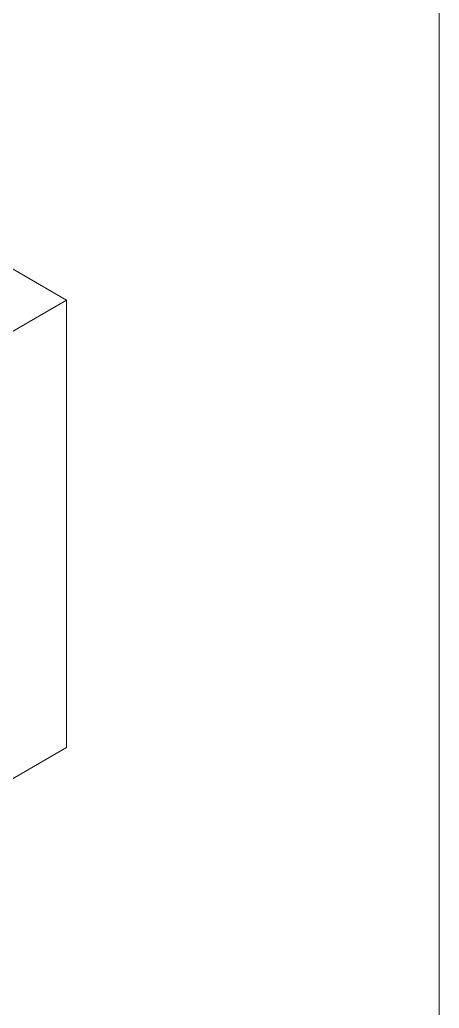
# Model space of a CAD drawing. Header units: inches. Extents: x 0 to 10.3, y -0.2 to 16.8.
# Drawn here: x 9.036 to 10.3, y 2.742 to 5.725 of the extents above; entities that cross this region are included whole.
import ezdxf

# ---------------------------------------------------------------- set-up
doc = ezdxf.new("R2010")
doc.units = ezdxf.units.IN
doc.header["$MEASUREMENT"] = 0

msp = doc.modelspace()

# ---------------------------------------------------------------- linework, layer by layer
at = {"color": 7, "linetype": 'Continuous', "lineweight": 0}
for p, q in [((10.3, 0), (10.3, 7.8)), ((9.17689, 4.87891), (8.59903, 5.2125)), ((7.95198, 4.17179), (9.17689, 4.87891)), ((9.17689, 4.87891), (9.17689, 3.52872)), ((7.95198, 2.8216), (9.17689, 3.52872))]:
    msp.add_line(p, q, dxfattribs=at)

doc.saveas('drawing.dxf')
